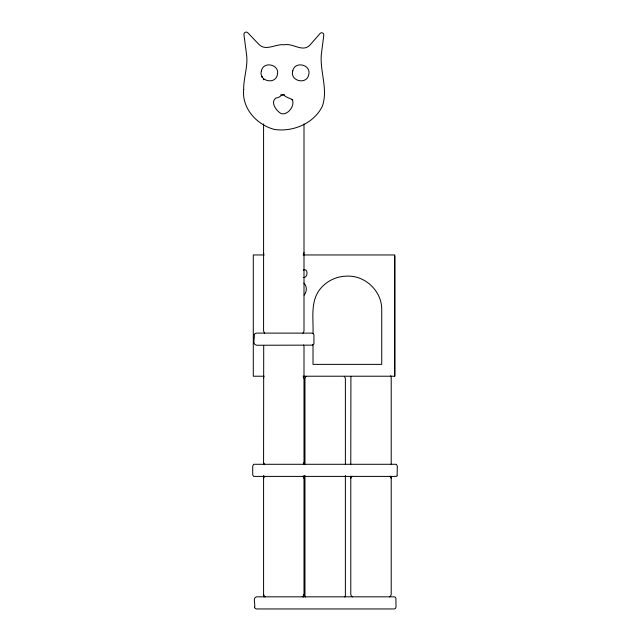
<?xml version="1.0" encoding="UTF-8"?>
<svg xmlns="http://www.w3.org/2000/svg" width="641" height="641" viewBox="0 0 641 641"><rect width="100%" height="100%" fill="white"/><g stroke="black" fill="none" stroke-linecap="round" stroke-linejoin="round"><path stroke-width="0.96" d="M303.057 376.219L394.768 376.219L394.768 256.104M263.707 345.739L263.579 464.461M263.579 378.43L263.707 377.621M263.579 478.314L264.669 476.191M304.002 252.594L303.505 254.14M304.002 462.562L303.505 464.108M304.002 594.327L303.505 595.866L302.191 596.827M350.915 376.443L350.787 464.284M350.787 478.314L351.869 476.191M397.132 475.662L397.308 466.199L396.386 464.284L253.628 464.284L252.706 466.199L252.738 474.941L253.628 476.407L396.386 476.407L397.027 475.926M303.505 597.043L304.002 595.497L304.002 475.462M344.89 597.043L345.387 595.497L345.387 475.462M304.138 295.124C307.063 291.751 307.159 286.295 303.93 283.09M302.921 333.28L304.002 331.149L304.002 123.929M306.053 376.307L304.964 378.43L304.964 464.461M303.273 270.117C308.377 267.577 308.097 278.162 303.321 277.561M389.391 596.827L390.706 595.866L391.21 594.327L391.21 476.287M280.59 94.86L284.556 94.86M264.252 254.958L253.291 254.958L253.291 376.219L264.252 376.219M303.057 254.958L394.768 254.958L394.768 376.219M352.606 596.827L351.292 595.866L350.787 594.327L350.787 476.287M265.398 596.827L264.084 595.866L263.579 594.327M292.088 99.443C289.083 97.889 285.734 97.368 283.538 94.62C280.846 94.972 279.308 98.113 276.127 97.945C269.693 101.927 276.567 111.382 281.399 113.697C288.081 115.364 295.469 105.212 292.088 99.443L292.689 100.188M344.305 376.307L345.387 378.43L345.387 464.461M264.669 333.28L263.579 331.149L263.579 123.929M390.129 476.191L391.21 478.314M302.921 476.191L304.002 478.314M264.669 464.693L263.579 462.562M263.347 78.595L263.763 79.829M390.706 375.714L391.21 377.261L391.21 464.284M303.505 345.01L304.002 346.557L304.002 464.461M303.505 376.884L304.002 378.43M305.469 597.043L304.964 595.497L304.964 475.462M264.084 597.043L263.579 595.497L263.579 475.462M254.581 607.051L255.022 608.333L256.416 608.95L394.175 608.95L395.305 608.605L396.002 607.051L395.914 598.213L395.305 597.172L394.175 596.827L256.416 596.827C252.338 597.837 255.671 604.415 254.581 607.051L254.557 606.474M263.579 252.594L263.707 253.403M313.016 333.552C313.569 318.593 310.004 301.326 320.396 288.722C326.806 280.95 336.493 276.303 346.565 276.143C365.066 275.085 381.996 291.134 381.732 309.699L381.732 364.376L313.016 364.376L313.016 344.489M243.684 89.46C241.657 108.385 257.017 125.075 274.66 129.482C293.057 132.15 314.186 123.336 322.415 106.077C328.216 88.971 319.779 71.696 321.341 54.445L323.801 35.079C324.122 33.124 321.389 31.89 320.139 33.428L309.988 45.014C302.704 52.842 292.985 42.835 284.267 44.806C275.718 43.572 265.855 51.761 258.732 44.221L247.779 32.739C246.4 31.185 243.58 32.539 243.933 34.582L246.569 54.693C248.163 66.4 243.492 77.769 243.684 89.46M254.269 334.666C255.006 337.623 251.841 344.658 256.568 345.243L312.504 345.138L313.938 343.688L313.938 334.666L313.169 333.496L311.638 333.112L256.568 333.112L255.03 333.496L254.269 334.666M261.36 70.975C258.523 81.167 275.35 85.101 277.353 74.733C280.189 64.541 263.363 60.607 261.36 70.975M292.721 70.975C289.876 81.167 306.71 85.101 308.714 74.733C311.55 64.541 294.724 60.607 292.721 70.975M262.53 77.393L261.688 76.608L262.53 77.393"/></g></svg>
